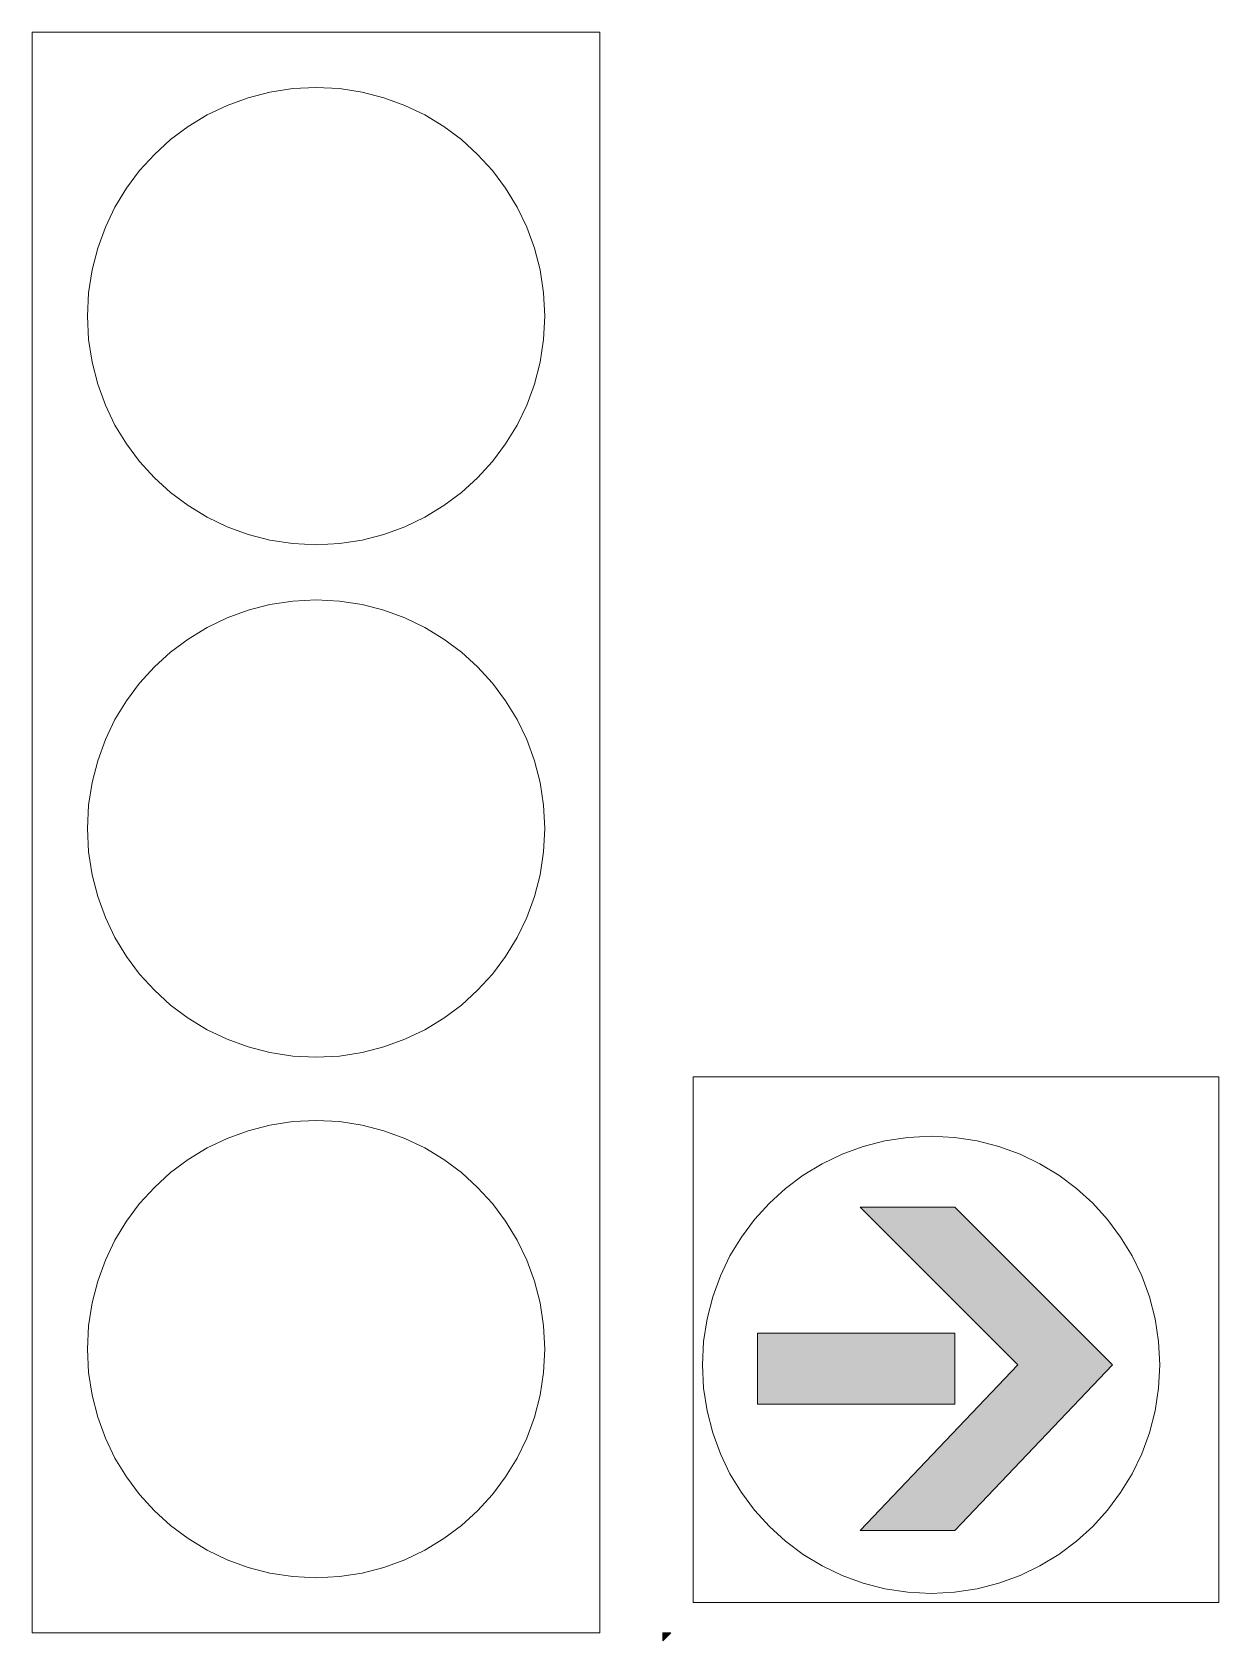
# Model space of a CAD drawing. Header units: metres. Extents: x 181 to 362, y 14 to 258.
import ezdxf

# ---------------------------------------------------------------- set-up
doc = ezdxf.new("R2010")
doc.units = ezdxf.units.M
for name, color, linetype, true_color in [('FILL_BLACK_000000', 7, 'Continuous', 0x000000), ('FILL_LIME_00FF00', 7, 'Continuous', 0x00ff00), ('STROKE_BLACK_000000', 7, 'Continuous', 0x000000)]:
    doc.layers.add(name, color=color, linetype=linetype, true_color=true_color)

msp = doc.modelspace()

# ---------------------------------------------------------------- hatches: boundary and pattern name
at = {"layer": 'FILL_BLACK_000000', "true_color": 0x000000}
h = msp.add_hatch(color=7, dxfattribs=at)
h.dxf.hatch_style = 1
h.paths.add_polyline_path([(277.35, 13.68), (277.35, 14.88), (278.55, 14.88), (277.35, 13.68)])
at = {"layer": 'FILL_LIME_00FF00', "true_color": 0x00ff00}
h = msp.add_hatch(color=7, dxfattribs=at)
h.dxf.hatch_style = 1
h.paths.add_polyline_path([(321.75, 30.48), (307.35, 30.48), (331.35, 55.68), (307.35, 79.68), (321.75, 79.68), (345.75, 55.68), (321.75, 30.48)])
h = msp.add_hatch(color=7, dxfattribs=at)
h.dxf.hatch_style = 1
h.paths.add_polyline_path([(291.75, 49.68), (291.75, 60.48), (321.75, 60.48), (321.75, 49.68), (291.75, 49.68)])

# ---------------------------------------------------------------- linework, layer by layer
at = {"layer": 'FILL_BLACK_000000', "lineweight": 0, "true_color": 0x000000}
msp.add_lwpolyline([(277.35, 13.68), (277.35, 14.88), (278.55, 14.88)], close=True, dxfattribs=at)
at = {"layer": 'FILL_LIME_00FF00', "lineweight": 0, "true_color": 0x00ff00}
for points in [[(321.75, 30.48), (307.35, 30.48), (331.35, 55.68), (307.35, 79.68), (321.75, 79.68), (345.75, 55.68)], [(291.75, 49.68), (291.75, 60.48), (321.75, 60.48), (321.75, 49.68)]]:
    msp.add_lwpolyline(points, close=True, dxfattribs=at)
at = {"layer": 'STROKE_BLACK_000000', "lineweight": 0, "true_color": 0x000000}
for points in [[(267.75, 258.48), (181.35, 258.48)], [(181.35, 258.48), (181.35, 14.88)], [(267.75, 258.48), (267.75, 14.88)], [(259.35, 215.28), (259.17, 218.83), (258.64, 222.29), (257.78, 225.62), (256.61, 228.82), (255.15, 231.86), (253.4, 234.73), (251.4, 237.41), (249.15, 239.88), (246.68, 242.13), (244, 244.13), (241.13, 245.88), (238.09, 247.34), (234.89, 248.51), (231.56, 249.37), (228.1, 249.9), (224.55, 250.08), (221, 249.9), (217.54, 249.37), (214.21, 248.51), (211.01, 247.34), (207.97, 245.88), (205.1, 244.13), (202.42, 242.13), (199.95, 239.88), (197.7, 237.41), (195.7, 234.73), (193.95, 231.86), (192.49, 228.82), (191.32, 225.62), (190.46, 222.29), (189.93, 218.83), (189.75, 215.28), (189.93, 211.73), (190.46, 208.27), (191.32, 204.94), (192.49, 201.74), (193.95, 198.7), (195.7, 195.83), (197.7, 193.15), (199.95, 190.68), (202.42, 188.43), (205.1, 186.43), (207.97, 184.68), (211.01, 183.22), (214.21, 182.05), (217.54, 181.19), (221, 180.66), (224.55, 180.48), (228.1, 180.66), (231.56, 181.19), (234.89, 182.05), (238.09, 183.22), (241.13, 184.68), (244, 186.43), (246.68, 188.43), (249.15, 190.68), (251.4, 193.15), (253.4, 195.83), (255.15, 198.7), (256.61, 201.74), (257.78, 204.94), (258.64, 208.27), (259.17, 211.73), (259.35, 215.28)], [(259.35, 137.28), (259.17, 140.83), (258.64, 144.29), (257.78, 147.62), (256.61, 150.82), (255.15, 153.86), (253.4, 156.73), (251.4, 159.41), (249.15, 161.88), (246.68, 164.13), (244, 166.13), (241.13, 167.88), (238.09, 169.34), (234.89, 170.51), (231.56, 171.37), (228.1, 171.9), (224.55, 172.08), (221, 171.9), (217.54, 171.37), (214.21, 170.51), (211.01, 169.34), (207.97, 167.88), (205.1, 166.13), (202.42, 164.13), (199.95, 161.88), (197.7, 159.41), (195.7, 156.73), (193.95, 153.86), (192.49, 150.82), (191.32, 147.62), (190.46, 144.29), (189.93, 140.83), (189.75, 137.28), (189.93, 133.73), (190.46, 130.27), (191.32, 126.94), (192.49, 123.74), (193.95, 120.7), (195.7, 117.83), (197.7, 115.15), (199.95, 112.68), (202.42, 110.43), (205.1, 108.43), (207.97, 106.68), (211.01, 105.22), (214.21, 104.05), (217.54, 103.19), (221, 102.66), (224.55, 102.48), (228.1, 102.66), (231.56, 103.19), (234.89, 104.05), (238.09, 105.22), (241.13, 106.68), (244, 108.43), (246.68, 110.43), (249.15, 112.68), (251.4, 115.15), (253.4, 117.83), (255.15, 120.7), (256.61, 123.74), (257.78, 126.94), (258.64, 130.27), (259.17, 133.73), (259.35, 137.28)], [(361.95, 99.52), (281.95, 99.52)], [(281.95, 99.52), (281.95, 19.52)], [(361.95, 99.52), (361.95, 19.52)], [(259.35, 58.08), (259.17, 61.63), (258.64, 65.09), (257.78, 68.42), (256.61, 71.62), (255.15, 74.66), (253.4, 77.53), (251.4, 80.21), (249.15, 82.68), (246.68, 84.93), (244, 86.93), (241.13, 88.68), (238.09, 90.14), (234.89, 91.31), (231.56, 92.17), (228.1, 92.7), (224.55, 92.88), (221, 92.7), (217.54, 92.17), (214.21, 91.31), (211.01, 90.14), (207.97, 88.68), (205.1, 86.93), (202.42, 84.93), (199.95, 82.68), (197.7, 80.21), (195.7, 77.53), (193.95, 74.66), (192.49, 71.62), (191.32, 68.42), (190.46, 65.09), (189.93, 61.63), (189.75, 58.08), (189.93, 54.53), (190.46, 51.07), (191.32, 47.74), (192.49, 44.54), (193.95, 41.5), (195.7, 38.63), (197.7, 35.95), (199.95, 33.48), (202.42, 31.23), (205.1, 29.23), (207.97, 27.48), (211.01, 26.02), (214.21, 24.85), (217.54, 23.99), (221, 23.46), (224.55, 23.28), (228.1, 23.46), (231.56, 23.99), (234.89, 24.85), (238.09, 26.02), (241.13, 27.48), (244, 29.23), (246.68, 31.23), (249.15, 33.48), (251.4, 35.95), (253.4, 38.63), (255.15, 41.5), (256.61, 44.54), (257.78, 47.74), (258.64, 51.07), (259.17, 54.53), (259.35, 58.08)], [(283.35, 55.68), (283.53, 52.13), (284.06, 48.67), (284.92, 45.34), (286.09, 42.14), (287.55, 39.1), (289.3, 36.23), (291.3, 33.55), (293.55, 31.08), (296.02, 28.83), (298.7, 26.83), (301.57, 25.08), (304.61, 23.62), (307.81, 22.45), (311.14, 21.59), (314.6, 21.06), (318.15, 20.88), (321.7, 21.06), (325.16, 21.59), (328.49, 22.45), (331.69, 23.62), (334.73, 25.08), (337.6, 26.83), (340.28, 28.83), (342.75, 31.08), (345, 33.55), (347, 36.23), (348.75, 39.1), (350.21, 42.14), (351.38, 45.34), (352.24, 48.67), (352.77, 52.13), (352.95, 55.68), (352.77, 59.23), (352.24, 62.69), (351.38, 66.02), (350.21, 69.22), (348.75, 72.26), (347, 75.13), (345, 77.81), (342.75, 80.28), (340.28, 82.53), (337.6, 84.53), (334.73, 86.28), (331.69, 87.74), (328.49, 88.91), (325.16, 89.77), (321.7, 90.3), (318.15, 90.48), (314.6, 90.3), (311.14, 89.77), (307.81, 88.91), (304.61, 87.74), (301.57, 86.28), (298.7, 84.53), (296.02, 82.53), (293.55, 80.28), (291.3, 77.81), (289.3, 75.13), (287.55, 72.26), (286.09, 69.22), (284.92, 66.02), (284.06, 62.69), (283.53, 59.23), (283.35, 55.68)], [(361.95, 19.52), (281.95, 19.52)], [(267.75, 14.88), (181.35, 14.88)]]:
    msp.add_lwpolyline(points, dxfattribs=at)

doc.saveas('drawing.dxf')
